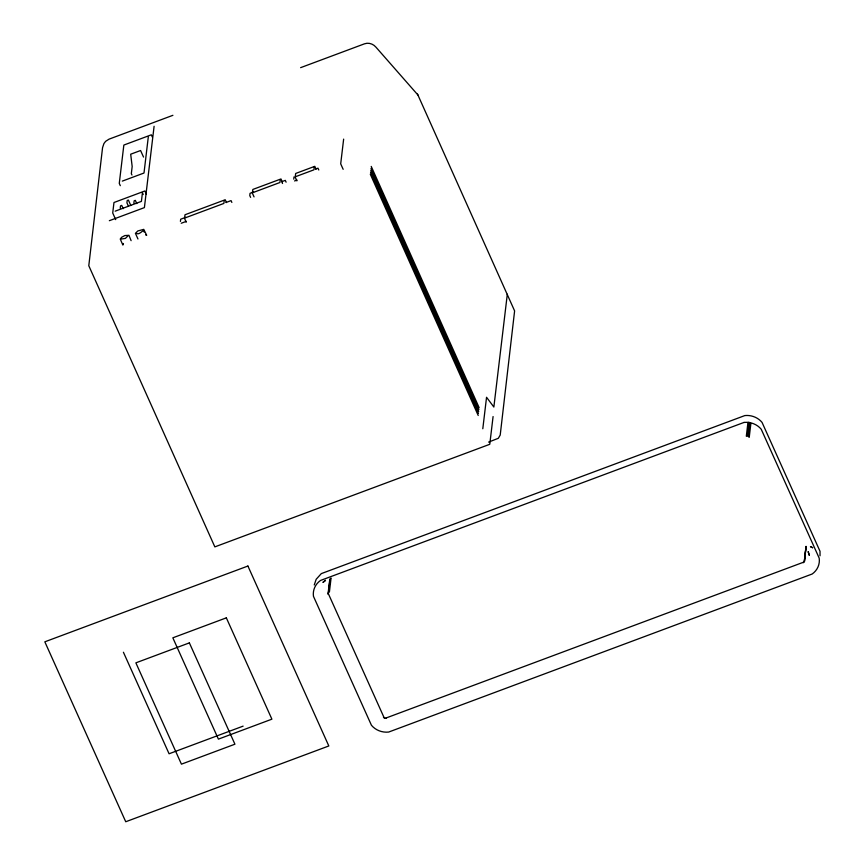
<?xml version="1.0" encoding="UTF-8"?>
<svg xmlns="http://www.w3.org/2000/svg" width="865" height="865" viewBox="0 0 865 865"><rect width="100%" height="100%" fill="white"/><g stroke="black" fill="none" stroke-linecap="round" stroke-linejoin="round"><path stroke-width="1.3" d="M820.031 555.806L820.02 551.297L762.043 422.39C757.924 417.406 751.209 414.865 744.819 415.578L321.304 573.614L316.179 579.28L314.265 584.967M120.246 208.173L120.527 205.838L121.706 205.394L123.165 208.66M133.88 203.124L134.151 200.788L135.329 200.356L136.789 203.61M148.283 137.07L144.001 173.022L122.322 181.109M154.1 126.29L144.401 207.611L109.347 220.694M180.417 221.44L180.688 219.202L185.77 217.299M224.219 200.496L223.873 203.437L185.532 217.742M280.271 179.585L279.914 182.515L253.088 192.538M293.754 179.152L294.014 176.903M314.298 166.88L313.952 169.821L295.711 176.622M343.643 139.114L340.702 163.842L343.156 169.313M370.296 174.211L478.215 415.481M370.534 172.265L478.442 413.535M370.761 170.308L478.68 411.589M370.999 168.361L478.918 409.632M371.226 166.404L479.145 407.685M482.8 428.759L486.552 397.284L493.861 407.037L507.312 294.241M493.082 416.552L489.774 444.296L214.844 546.885L88.792 265.728L102.557 147.677L103.919 143.579L105.617 141.352L109.055 139.146L172.903 115.315M805.888 548.237L804.245 561.947L385.001 718.393M328.311 593.606L328.246 594.428L330.041 578.836L331.068 578.047L329.435 591.757L328.408 592.547M803.801 562.109L803.228 562.737M123.457 243.53L122.862 245.054L120.235 239.01L121.673 237.259L124.852 235.561L128.961 235.312L131.102 240.675M300.62 67.654L364.479 43.823C368.501 42.298 373.193 43.877 375.907 47.11L417.892 94.955M115.175 211.168L141.406 201.383L142.433 192.798L143.212 194.517M253.596 191.987L250.039 193.317L249.78 195.555L250.59 197.371M225.97 202.507L231.052 200.615L231.863 202.421M315.552 169.075L317.974 168.178L318.785 169.983M181.239 223.246L186.31 221.353M294.565 180.958L296.987 180.061M488.606 442.101L498.305 438.306L500.208 435.095L514.61 310.913L417.492 94.058M243.119 726.135L169.075 753.772L123.414 652.242M386.341 718.296L385.455 718.22M145.644 234.891L146.682 235.269L143.763 229.366L137.816 230.955L135.427 233.345L137.957 238.978M384.114 717.691L383.433 717.15M136.356 233.355C139.73 235.864 143.893 227.614 144.174 232.101M121.165 239.021L125.393 238.416L128.128 235.702M316.049 169.118L314.795 166.329L295.657 173.476L295.214 177.184L296.879 180.893M286.099 182.18L285.288 180.374L281.731 181.704L282.541 183.51M282.228 181.737L280.974 178.958L252.818 189.457L252.375 193.165L254.051 196.885M226.468 202.551L225.214 199.761L184.98 214.769L184.548 218.477L186.213 222.197M152.359 137.102L151.332 134.81L123.846 145.06L119.273 183.38L120.311 185.672M143.536 157.073L140.584 150.521L130.691 154.208L132.172 166.513L131.329 173.638L131.945 175.011M384.298 718.112L328.127 593.185L329.76 579.474L329.879 580.718M146.38 194.29L144.888 190.97L113.975 202.507L112.72 212.995L115.705 219.624M130.82 205.492L128.377 200.053L127.209 200.485L126.928 202.821L128.398 206.086M804.418 560.358L804.537 561.298L806.05 546.345L804.418 560.358M747.955 422.477L746.322 436.187L747.209 436.263L749.295 422.39L747.955 422.477M749.987 422.661L748.355 436.371L749.231 437.333L750.863 423.623L749.987 422.661M808.202 551.762L809.283 555.233L808.202 551.762M325.435 580.404L322.937 582.426L325.467 580.393M247.909 566.034L44.829 641.819L125.739 821.75L328.819 745.965L247.909 566.034M744.008 422.434L320.493 580.469A18.695 17.311 6.8 0 0 313.465 596.331L371.431 725.248A18.695 17.311 6.8 0 0 388.655 732.06L812.17 574.014A18.695 17.311 6.8 0 0 819.198 558.152L761.232 429.245A18.695 17.311 6.8 0 0 744.008 422.434M226.338 617.848L172.838 637.819L218.402 739.132L271.891 719.172L226.338 617.848M189.37 642.879L135.87 662.85L181.434 764.163L234.923 744.203L189.37 642.879M810.505 546.658L812.624 547.696L810.505 546.658"/></g></svg>
